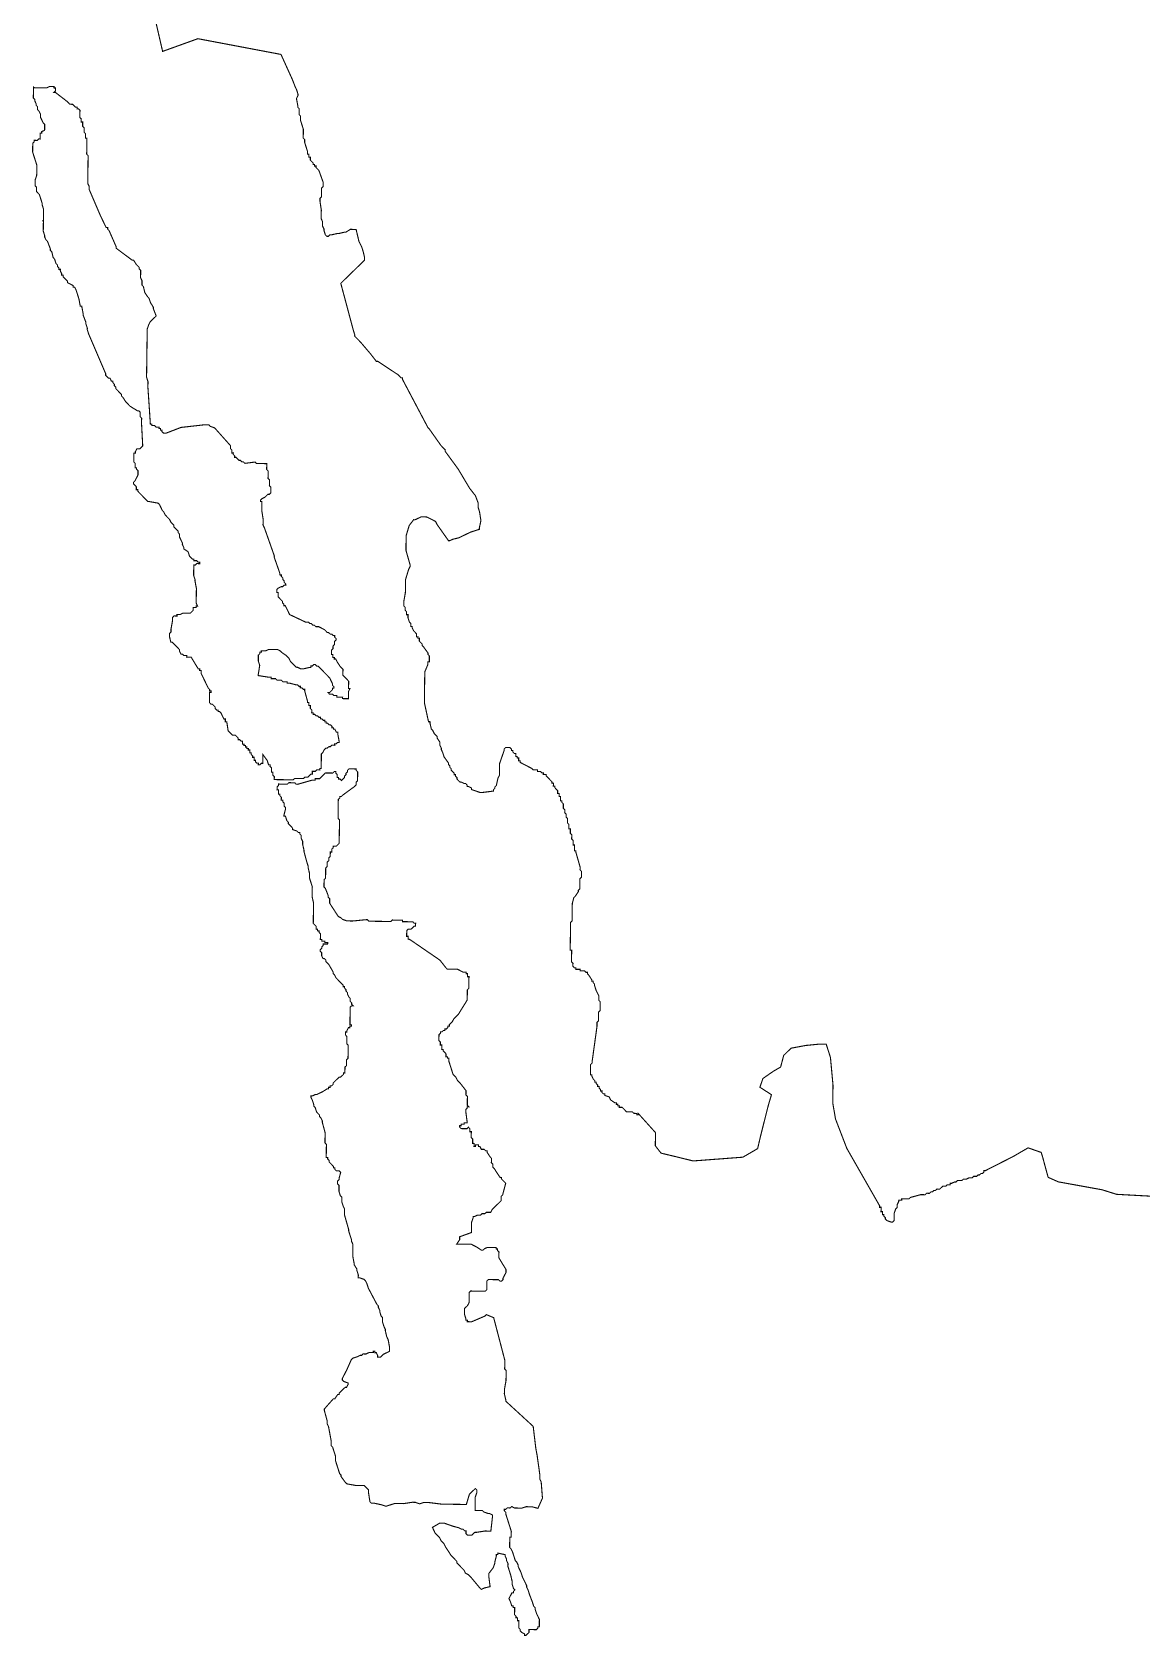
# Model space of a CAD drawing. Header units: metres. Extents: x 273899 to 302286, y 1977397 to 2102169.
# Drawn here: x 280096 to 283138, y 2051393 to 2055788 of the extents above; entities that cross this region are included whole.
import ezdxf

# ---------------------------------------------------------------- set-up
doc = ezdxf.new("R2010")
doc.units = ezdxf.units.M
doc.header["$MEASUREMENT"] = 0
doc.layers.add('HAZARDS LINE', color=1, linetype='Continuous')

msp = doc.modelspace()

# ---------------------------------------------------------------- linework, layer by layer
at = {"layer": 'HAZARDS LINE', "lineweight": 0}
msp.add_lwpolyline([(283168.8, 2052597.6, 3, 3, 0), (283068.8, 2052603, 3, 3, 0), (283028.9, 2052615.5, 3, 3, 0), (282909, 2052637.2, 3, 3, 0), (282881.1, 2052649.6, 3, 3, 0), (282873.4, 2052677.7, 3, 3, 0), (282865.8, 2052705.9, 3, 3, 0), (282862, 2052717.9, 3, 3, 0), (282826.1, 2052730.4, 3, 3, 0), (282785.7, 2052706.9, 3, 3, 0), (282709, 2052667.9, 3, 3, 0), (282705, 2052667.9, 3, 3, 0), (282705, 2052663.9, 3, 3, 0), (282700.9, 2052660, 3, 3, 0), (282696.9, 2052660, 3, 3, 0), (282692.9, 2052656.1, 3, 3, 0), (282688.9, 2052656.1, 3, 3, 0), (282684.8, 2052652.2, 3, 3, 0), (282676.8, 2052652.3, 3, 3, 0), (282672.7, 2052648.3, 3, 3, 0), (282664.7, 2052648.4, 3, 3, 0), (282656.7, 2052644.5, 3, 3, 0), (282648.6, 2052644.6, 3, 3, 0), (282644.6, 2052640.7, 3, 3, 0), (282632.6, 2052640.8, 3, 3, 0), (282628.5, 2052636.9, 3, 3, 0), (282624.5, 2052636.9, 3, 3, 0), (282616.4, 2052633, 3, 3, 0), (282612.4, 2052633.1, 3, 3, 0), (282612.4, 2052629.1, 3, 3, 0), (282604.4, 2052629.2, 3, 3, 0), (282600.3, 2052625.2, 3, 3, 0), (282592.3, 2052625.3, 3, 3, 0), (282588.2, 2052621.4, 3, 3, 0), (282584.2, 2052617.4, 3, 3, 0), (282576.2, 2052617.5, 3, 3, 0), (282572.1, 2052613.6, 3, 3, 0), (282568.1, 2052613.6, 3, 3, 0), (282564, 2052609.7, 3, 3, 0), (282560, 2052609.7, 3, 3, 0), (282556, 2052605.8, 3, 3, 0), (282548, 2052605.9, 3, 3, 0), (282543.9, 2052601.9, 3, 3, 0), (282531.9, 2052602.1, 3, 3, 0), (282503.7, 2052594.5, 3, 3, 0), (282499.7, 2052590.5, 3, 3, 0), (282479.7, 2052590.8, 3, 3, 0), (282479.6, 2052586.8, 3, 3, 0), (282471.6, 2052586.9, 3, 3, 0), (282471.5, 2052582.9, 3, 3, 0), (282467.4, 2052574.9, 3, 3, 0), (282467.3, 2052566.9, 3, 3, 0), (282463.3, 2052562.9, 3, 3, 0), (282459.1, 2052551, 3, 3, 0), (282458.8, 2052530.9, 3, 3, 0), (282454.8, 2052527, 3, 3, 0), (282450.8, 2052527, 3, 3, 0), (282438.8, 2052531.2, 3, 3, 0), (282434.8, 2052535.3, 3, 3, 0), (282434.9, 2052539.3, 3, 3, 0), (282430.9, 2052543.3, 3, 3, 0), (282431, 2052547.3, 3, 3, 0), (282427, 2052547.4, 3, 3, 0), (282427.1, 2052555.4, 3, 3, 0), (282423.1, 2052555.5, 3, 3, 0), (282423.3, 2052567.5, 3, 3, 0), (282419.3, 2052567.5, 3, 3, 0), (282419.3, 2052571.5, 3, 3, 0), (282329.3, 2052729, 3, 3, 0), (282298.3, 2052809.6, 3, 3, 0), (282290.8, 2052853.7, 3, 3, 0), (282291.5, 2052901.8, 3, 3, 0), (282284.5, 2052978, 3, 3, 0), (282272.9, 2053014.3, 3, 3, 0), (282252.9, 2053014.5, 3, 3, 0), (282216.8, 2053011, 3, 3, 0), (282176.7, 2053003.5, 3, 3, 0), (282156.4, 2052983.8, 3, 3, 0), (282147.9, 2052951.8, 3, 3, 0), (282127.7, 2052940.1, 3, 3, 0), (282099.4, 2052920.4, 3, 3, 0), (282091.1, 2052896.5, 3, 3, 0), (282122.9, 2052876, 3, 3, 0), (282114.5, 2052848.1, 3, 3, 0), (282093.3, 2052764.2, 3, 3, 0), (282084.9, 2052728.3, 3, 3, 0), (282044.5, 2052704.8, 3, 3, 0), (281908.1, 2052694.5, 3, 3, 0), (281856.2, 2052707.3, 3, 3, 0), (281820.3, 2052715.8, 3, 3, 0), (281804.5, 2052736, 3, 3, 0), (281805, 2052772.1, 3, 3, 0), (281757.6, 2052824.8, 3, 3, 0), (281757.6, 2052820.8, 3, 3, 0), (281753.6, 2052820.8, 3, 3, 0), (281753.6, 2052824.8, 3, 3, 0), (281745.6, 2052824.9, 3, 3, 0), (281741.6, 2052829, 3, 3, 0), (281725.6, 2052829.2, 3, 3, 0), (281717.7, 2052837.3, 3, 3, 0), (281713.8, 2052841.4, 3, 3, 0), (281705.7, 2052841.5, 3, 3, 0), (281705.8, 2052845.5, 3, 3, 0), (281701.8, 2052845.6, 3, 3, 0), (281701.8, 2052849.6, 3, 3, 0), (281697.8, 2052849.6, 3, 3, 0), (281697.9, 2052853.6, 3, 3, 0), (281693.9, 2052853.7, 3, 3, 0), (281682, 2052861.8, 3, 3, 0), (281678.1, 2052869.9, 3, 3, 0), (281666.1, 2052874.1, 3, 3, 0), (281666.2, 2052878.1, 3, 3, 0), (281662.2, 2052878.1, 3, 3, 0), (281658.2, 2052882.2, 3, 3, 0), (281658.3, 2052886.2, 3, 3, 0), (281654.3, 2052886.3, 3, 3, 0), (281654.3, 2052890.3, 3, 3, 0), (281650.4, 2052894.3, 3, 3, 0), (281650.4, 2052898.3, 3, 3, 0), (281646.4, 2052898.4, 3, 3, 0), (281646.5, 2052902.4, 3, 3, 0), (281642.5, 2052906.4, 3, 3, 0), (281642.6, 2052910.5, 3, 3, 0), (281638.6, 2052910.5, 3, 3, 0), (281638.6, 2052914.5, 3, 3, 0), (281634.7, 2052918.6, 3, 3, 0), (281630.8, 2052926.6, 3, 3, 0), (281630.8, 2052930.6, 3, 3, 0), (281626.8, 2052930.7, 3, 3, 0), (281627.2, 2052958.7, 3, 3, 0), (281631.2, 2052962.7, 3, 3, 0), (281631.3, 2052966.7, 3, 3, 0), (281644.6, 2053062.7, 3, 3, 0), (281644.7, 2053074.7, 3, 3, 0), (281648.8, 2053078.7, 3, 3, 0), (281649.1, 2053102.7, 3, 3, 0), (281653.2, 2053106.7, 3, 3, 0), (281653.5, 2053130.7, 3, 3, 0), (281649.6, 2053134.8, 3, 3, 0), (281649.7, 2053146.8, 3, 3, 0), (281645.8, 2053154.8, 3, 3, 0), (281641.9, 2053162.9, 3, 3, 0), (281638.1, 2053175, 3, 3, 0), (281638.1, 2053179, 3, 3, 0), (281634.2, 2053183, 3, 3, 0), (281634.2, 2053187, 3, 3, 0), (281630.2, 2053187.1, 3, 3, 0), (281630.3, 2053191.1, 3, 3, 0), (281622.4, 2053203.2, 3, 3, 0), (281618.5, 2053207.3, 3, 3, 0), (281618.5, 2053211.3, 3, 3, 0), (281614.5, 2053211.4, 3, 3, 0), (281610.6, 2053215.4, 3, 3, 0), (281598.5, 2053215.6, 3, 3, 0), (281598.6, 2053219.6, 3, 3, 0), (281586.6, 2053219.7, 3, 3, 0), (281586.6, 2053223.7, 3, 3, 0), (281582.6, 2053223.8, 3, 3, 0), (281578.7, 2053227.9, 3, 3, 0), (281578.8, 2053235.9, 3, 3, 0), (281574.8, 2053239.9, 3, 3, 0), (281575.3, 2053272, 3, 3, 0), (281571.2, 2053272, 3, 3, 0), (281572.3, 2053348.2, 3, 3, 0), (281576.3, 2053352.1, 3, 3, 0), (281577, 2053400.2, 3, 3, 0), (281581.2, 2053416.2, 3, 3, 0), (281585.2, 2053420.1, 3, 3, 0), (281593.4, 2053432, 3, 3, 0), (281593.5, 2053436, 3, 3, 0), (281597.5, 2053440, 3, 3, 0), (281597.9, 2053468, 3, 3, 0), (281602, 2053472, 3, 3, 0), (281602.2, 2053488, 3, 3, 0), (281598.2, 2053492.1, 3, 3, 0), (281598.3, 2053500.1, 3, 3, 0), (281586.8, 2053540.3, 3, 3, 0), (281586.9, 2053544.3, 3, 3, 0), (281582.9, 2053544.4, 3, 3, 0), (281583.1, 2053560.4, 3, 3, 0), (281579.1, 2053560.4, 3, 3, 0), (281579.3, 2053572.5, 3, 3, 0), (281575.3, 2053576.5, 3, 3, 0), (281575.5, 2053588.5, 3, 3, 0), (281571.5, 2053592.6, 3, 3, 0), (281571.7, 2053604.6, 3, 3, 0), (281567.7, 2053604.7, 3, 3, 0), (281567.8, 2053616.7, 3, 3, 0), (281563.9, 2053620.7, 3, 3, 0), (281564, 2053632.8, 3, 3, 0), (281560.1, 2053636.8, 3, 3, 0), (281560.2, 2053644.8, 3, 3, 0), (281556.2, 2053648.9, 3, 3, 0), (281556.3, 2053656.9, 3, 3, 0), (281552.4, 2053661, 3, 3, 0), (281552.5, 2053673, 3, 3, 0), (281548.6, 2053677, 3, 3, 0), (281548.6, 2053681.1, 3, 3, 0), (281544.6, 2053681.1, 3, 3, 0), (281544.8, 2053693.1, 3, 3, 0), (281540.8, 2053693.2, 3, 3, 0), (281540.9, 2053701.2, 3, 3, 0), (281536.9, 2053701.2, 3, 3, 0), (281537, 2053709.3, 3, 3, 0), (281533, 2053713.3, 3, 3, 0), (281529.1, 2053717.4, 3, 3, 0), (281529.1, 2053721.4, 3, 3, 0), (281525.1, 2053721.4, 3, 3, 0), (281525.2, 2053729.4, 3, 3, 0), (281521.2, 2053729.5, 3, 3, 0), (281521.3, 2053733.5, 3, 3, 0), (281517.3, 2053737.6, 3, 3, 0), (281513.4, 2053741.6, 3, 3, 0), (281509.4, 2053745.7, 3, 3, 0), (281505.5, 2053749.7, 3, 3, 0), (281505.5, 2053753.8, 3, 3, 0), (281497.5, 2053753.9, 3, 3, 0), (281497.6, 2053757.9, 3, 3, 0), (281493.6, 2053757.9, 3, 3, 0), (281489.6, 2053762, 3, 3, 0), (281481.6, 2053762.1, 3, 3, 0), (281481.7, 2053766.1, 3, 3, 0), (281469.6, 2053766.2, 3, 3, 0), (281465.7, 2053770.3, 3, 3, 0), (281433.9, 2053786.8, 3, 3, 0), (281433.9, 2053790.8, 3, 3, 0), (281429.9, 2053790.8, 3, 3, 0), (281430, 2053798.8, 3, 3, 0), (281426, 2053798.9, 3, 3, 0), (281426.1, 2053802.9, 3, 3, 0), (281422.1, 2053802.9, 3, 3, 0), (281422.2, 2053811, 3, 3, 0), (281418.2, 2053811, 3, 3, 0), (281414.2, 2053815.1, 3, 3, 0), (281414.3, 2053819.1, 3, 3, 0), (281410.3, 2053819.1, 3, 3, 0), (281410.3, 2053823.1, 3, 3, 0), (281406.4, 2053827.2, 3, 3, 0), (281394.3, 2053827.4, 3, 3, 0), (281390.3, 2053823.4, 3, 3, 0), (281390.2, 2053819.4, 3, 3, 0), (281377.7, 2053783.5, 3, 3, 0), (281377.3, 2053751.4, 3, 3, 0), (281373.2, 2053743.5, 3, 3, 0), (281368.9, 2053723.5, 3, 3, 0), (281364.9, 2053719.6, 3, 3, 0), (281364.8, 2053715.6, 3, 3, 0), (281360.7, 2053711.6, 3, 3, 0), (281360.7, 2053707.6, 3, 3, 0), (281356.7, 2053707.6, 3, 3, 0), (281328.6, 2053704, 3, 3, 0), (281324.6, 2053704.1, 3, 3, 0), (281300.7, 2053712.4, 3, 3, 0), (281300.7, 2053716.4, 3, 3, 0), (281292.8, 2053720.5, 3, 3, 0), (281288.8, 2053720.6, 3, 3, 0), (281288.8, 2053724.6, 3, 3, 0), (281284.9, 2053728.6, 3, 3, 0), (281280.8, 2053728.7, 3, 3, 0), (281272.9, 2053732.8, 3, 3, 0), (281268.9, 2053732.9, 3, 3, 0), (281264.9, 2053736.9, 3, 3, 0), (281261, 2053741, 3, 3, 0), (281261, 2053745, 3, 3, 0), (281257.1, 2053749, 3, 3, 0), (281257.1, 2053753, 3, 3, 0), (281253.1, 2053753.1, 3, 3, 0), (281253.2, 2053757.1, 3, 3, 0), (281249.2, 2053761.2, 3, 3, 0), (281245.3, 2053765.2, 3, 3, 0), (281245.3, 2053769.2, 3, 3, 0), (281241.4, 2053773.3, 3, 3, 0), (281241.4, 2053777.3, 3, 3, 0), (281237.5, 2053781.4, 3, 3, 0), (281237.5, 2053785.4, 3, 3, 0), (281225.7, 2053801.5, 3, 3, 0), (281221.9, 2053813.6, 3, 3, 0), (281218, 2053821.7, 3, 3, 0), (281218, 2053825.7, 3, 3, 0), (281214.1, 2053833.8, 3, 3, 0), (281214.2, 2053841.8, 3, 3, 0), (281206.4, 2053853.9, 3, 3, 0), (281206.4, 2053857.9, 3, 3, 0), (281198.5, 2053866, 3, 3, 0), (281194.6, 2053874.1, 3, 3, 0), (281190.7, 2053878.1, 3, 3, 0), (281186.9, 2053894.2, 3, 3, 0), (281186.9, 2053898.2, 3, 3, 0), (281182.9, 2053898.3, 3, 3, 0), (281171.6, 2053950.5, 3, 3, 0), (281172.7, 2054034.7, 3, 3, 0), (281181, 2054054.6, 3, 3, 0), (281181.1, 2054062.6, 3, 3, 0), (281185.1, 2054062.5, 3, 3, 0), (281185.3, 2054078.6, 3, 3, 0), (281181.4, 2054082.6, 3, 3, 0), (281181.4, 2054086.6, 3, 3, 0), (281169.6, 2054102.8, 3, 3, 0), (281165.7, 2054106.9, 3, 3, 0), (281165.7, 2054110.9, 3, 3, 0), (281161.8, 2054114.9, 3, 3, 0), (281157.8, 2054119, 3, 3, 0), (281157.9, 2054127, 3, 3, 0), (281153.9, 2054127.1, 3, 3, 0), (281154, 2054131.1, 3, 3, 0), (281150, 2054131.1, 3, 3, 0), (281150.1, 2054139.1, 3, 3, 0), (281142.2, 2054147.3, 3, 3, 0), (281138.3, 2054155.3, 3, 3, 0), (281138.3, 2054159.3, 3, 3, 0), (281134.3, 2054159.4, 3, 3, 0), (281134.4, 2054167.4, 3, 3, 0), (281130.5, 2054171.5, 3, 3, 0), (281126.6, 2054183.5, 3, 3, 0), (281126.7, 2054191.5, 3, 3, 0), (281122.7, 2054191.6, 3, 3, 0), (281122.8, 2054199.6, 3, 3, 0), (281118.9, 2054203.7, 3, 3, 0), (281119, 2054211.7, 3, 3, 0), (281115, 2054215.7, 3, 3, 0), (281115.2, 2054227.8, 3, 3, 0), (281119.5, 2054251.7, 3, 3, 0), (281120, 2054287.8, 3, 3, 0), (281128.4, 2054315.7, 3, 3, 0), (281132.5, 2054323.7, 3, 3, 0), (281132.6, 2054327.7, 3, 3, 0), (281121.1, 2054367.9, 3, 3, 0), (281121.6, 2054408, 3, 3, 0), (281130, 2054435.9, 3, 3, 0), (281142.2, 2054451.8, 3, 3, 0), (281146.2, 2054451.7, 3, 3, 0), (281162.4, 2054459.5, 3, 3, 0), (281178.4, 2054459.3, 3, 3, 0), (281186.3, 2054455.2, 3, 3, 0), (281202.3, 2054447, 3, 3, 0), (281206.2, 2054438.9, 3, 3, 0), (281237.6, 2054394.4, 3, 3, 0), (281241.6, 2054394.4, 3, 3, 0), (281249.7, 2054398.3, 3, 3, 0), (281265.8, 2054402.1, 3, 3, 0), (281290, 2054413.8, 3, 3, 0), (281298, 2054417.7, 3, 3, 0), (281322.2, 2054425.4, 3, 3, 0), (281322.2, 2054429.4, 3, 3, 0), (281326.5, 2054449.3, 3, 3, 0), (281322.8, 2054473.4, 3, 3, 0), (281319, 2054485.5, 3, 3, 0), (281319.1, 2054497.5, 3, 3, 0), (281311.4, 2054517.7, 3, 3, 0), (281295.6, 2054537.9, 3, 3, 0), (281264.3, 2054590.4, 3, 3, 0), (281228.8, 2054639, 3, 3, 0), (281228.9, 2054643, 3, 3, 0), (281224.9, 2054647, 3, 3, 0), (281217, 2054655.2, 3, 3, 0), (281185.6, 2054699.7, 3, 3, 0), (281181.6, 2054703.7, 3, 3, 0), (281111.3, 2054836.9, 3, 3, 0), (281111.3, 2054840.9, 3, 3, 0), (281107.3, 2054840.9, 3, 3, 0), (281103.4, 2054845, 3, 3, 0), (281099.4, 2054849.1, 3, 3, 0), (281043.8, 2054885.9, 3, 3, 0), (281039.8, 2054885.9, 3, 3, 0), (281024.1, 2054906.2, 3, 3, 0), (280996.5, 2054938.6, 3, 3, 0), (280980.6, 2054954.8, 3, 3, 0), (280980.7, 2054958.8, 3, 3, 0), (280976.9, 2054970.9, 3, 3, 0), (280942.5, 2055099.6, 3, 3, 0), (281007.4, 2055162.8, 3, 3, 0), (281007.6, 2055170.8, 3, 3, 0), (281003.8, 2055186.9, 3, 3, 0), (280999.9, 2055199, 3, 3, 0), (280992.1, 2055215.1, 3, 3, 0), (280988.3, 2055231.2, 3, 3, 0), (280984.5, 2055247.3, 3, 3, 0), (280968.5, 2055247.5, 3, 3, 0), (280956.4, 2055239.6, 3, 3, 0), (280952.4, 2055239.7, 3, 3, 0), (280936.3, 2055235.9, 3, 3, 0), (280932.3, 2055236, 3, 3, 0), (280916.2, 2055232.2, 3, 3, 0), (280912.2, 2055232.2, 3, 3, 0), (280908.2, 2055228.3, 3, 3, 0), (280904.2, 2055228.3, 3, 3, 0), (280900.2, 2055232.4, 3, 3, 0), (280896.4, 2055244.5, 3, 3, 0), (280896.4, 2055248.5, 3, 3, 0), (280892.5, 2055256.5, 3, 3, 0), (280892.7, 2055268.5, 3, 3, 0), (280888.8, 2055276.6, 3, 3, 0), (280889.1, 2055300.6, 3, 3, 0), (280885.4, 2055324.7, 3, 3, 0), (280885.5, 2055332.8, 3, 3, 0), (280889.6, 2055336.7, 3, 3, 0), (280889.9, 2055360.7, 3, 3, 0), (280893.9, 2055364.7, 3, 3, 0), (280894.1, 2055376.7, 3, 3, 0), (280882.5, 2055408.9, 3, 3, 0), (280874.6, 2055417, 3, 3, 0), (280874.7, 2055421.1, 3, 3, 0), (280870.7, 2055421.1, 3, 3, 0), (280870.7, 2055425.1, 3, 3, 0), (280866.7, 2055425.2, 3, 3, 0), (280866.8, 2055429.2, 3, 3, 0), (280862.8, 2055433.2, 3, 3, 0), (280858.9, 2055437.3, 3, 3, 0), (280859, 2055445.3, 3, 3, 0), (280855, 2055445.4, 3, 3, 0), (280855.1, 2055453.4, 3, 3, 0), (280851.1, 2055453.4, 3, 3, 0), (280851.2, 2055461.4, 3, 3, 0), (280843.5, 2055485.6, 3, 3, 0), (280843.6, 2055493.6, 3, 3, 0), (280839.6, 2055497.7, 3, 3, 0), (280839.9, 2055521.7, 3, 3, 0), (280832.3, 2055545.8, 3, 3, 0), (280832.4, 2055557.9, 3, 3, 0), (280828.5, 2055561.9, 3, 3, 0), (280828.7, 2055577.9, 3, 3, 0), (280824.7, 2055582, 3, 3, 0), (280824.8, 2055586, 3, 3, 0), (280821, 2055606.1, 3, 3, 0), (280825.1, 2055614, 3, 3, 0), (280825.2, 2055618.1, 3, 3, 0), (280821.4, 2055630.1, 3, 3, 0), (280817.5, 2055638.2, 3, 3, 0), (280809.7, 2055658.3, 3, 3, 0), (280778.6, 2055726.9, 3, 3, 0), (280550.8, 2055770, 3, 3, 0), (280454.2, 2055735.2, 3, 3, 0), (280412.5, 2055916.1, 3, 3, 0)], format="xyseb", dxfattribs=at)
at = {"layer": 'HAZARDS LINE', "lineweight": 0, "const_width": 3}
for points in [[(280148.4, 2055639.1), (280156.4, 2055639), (280156.4, 2055635), (280160.4, 2055634.9), (280160.3, 2055626.9), (280156.2, 2055622.9), (280160.2, 2055622.9), (280191.9, 2055598.4), (280195.9, 2055594.4), (280199.8, 2055590.3), (280207.8, 2055590.2), (280211.8, 2055586.1), (280215.8, 2055582.1), (280219.8, 2055582), (280219.7, 2055578), (280223.7, 2055578), (280227.7, 2055573.9), (280227.4, 2055553.9), (280231.3, 2055549.8), (280231.2, 2055541.8), (280235.2, 2055541.8), (280235.1, 2055529.7), (280239, 2055525.7), (280238.9, 2055513.7), (280242.8, 2055509.6), (280242.7, 2055497.6), (280246.7, 2055497.5), (280246.1, 2055453.5), (280250, 2055449.4), (280249, 2055373.3), (280252.9, 2055365.2), (280252.8, 2055357.2), (280283.9, 2055284.7), (280299.5, 2055252.4), (280303.5, 2055252.3), (280303.5, 2055248.3), (280307.4, 2055244.3), (280326.9, 2055199.9), (280326.8, 2055195.9), (280370.4, 2055163.3), (280374.4, 2055163.2), (280382.3, 2055151.1), (280386.2, 2055147.1), (280390.2, 2055143), (280390.1, 2055139), (280394.1, 2055134.9), (280393.8, 2055114.9), (280397.7, 2055106.8), (280397.6, 2055094.8), (280401.5, 2055090.8), (280405.3, 2055074.7), (280413.2, 2055062.5), (280417.1, 2055058.5), (280421, 2055046.4), (280428.8, 2055034.3), (280428.8, 2055030.3), (280436.5, 2055010.1), (280432.5, 2055006.2), (280428.4, 2055002.2), (280420.3, 2054994.3), (280416.2, 2054986.4), (280412, 2054974.4), (280410.2, 2054842.2), (280414.1, 2054830.1), (280413.9, 2054814.1), (280417.2, 2054766), (280420.6, 2054713.8), (280424.6, 2054713.8), (280424.5, 2054709.8), (280432.5, 2054709.7), (280436.5, 2054705.6), (280444.5, 2054705.5), (280444.4, 2054701.5), (280448.4, 2054701.4), (280448.4, 2054697.4), (280452.4, 2054697.4), (280452.3, 2054693.4), (280456.3, 2054689.3), (280464.3, 2054689.2), (280504.6, 2054704.7), (280568.8, 2054711.9), (280580.8, 2054711.7), (280584.7, 2054707.6), (280596.7, 2054703.5), (280640.1, 2054654.8), (280640, 2054646.8), (280644, 2054642.7), (280643.9, 2054634.7), (280647.9, 2054634.7), (280647.8, 2054630.7), (280651.8, 2054626.6), (280651.7, 2054622.6), (280655.7, 2054622.6), (280659.7, 2054618.5), (280663.6, 2054614.4), (280667.6, 2054614.4), (280671.6, 2054610.3), (280675.6, 2054610.3), (280679.5, 2054606.2), (280707.6, 2054609.8), (280711.6, 2054605.8), (280739.6, 2054605.4), (280739.4, 2054589.4), (280743.4, 2054585.3), (280743.1, 2054565.3), (280747, 2054561.2), (280746.8, 2054545.2), (280750.8, 2054541.2), (280750.6, 2054525.1), (280746.5, 2054521.2), (280742.5, 2054521.2), (280734.4, 2054513.3), (280726.3, 2054509.4), (280722.3, 2054505.5), (280722.2, 2054501.5), (280726.2, 2054501.4), (280725.9, 2054477.4), (280729.6, 2054453.3), (280729.4, 2054437.3), (280733.3, 2054429.2), (280760.3, 2054352.7), (280760.2, 2054348.7), (280775.7, 2054304.4), (280775.6, 2054300.4), (280779.6, 2054300.3), (280779.6, 2054296.3), (280783.5, 2054292.3), (280783.5, 2054288.3), (280787.4, 2054284.2), (280787.4, 2054280.2), (280791.3, 2054276.1), (280791.3, 2054272.1), (280787.3, 2054272.2), (280783.2, 2054268.2), (280779.2, 2054268.3), (280771.1, 2054264.4), (280767.1, 2054260.4), (280767, 2054252.4), (280771, 2054252.4), (280770.8, 2054240.4), (280778.7, 2054232.2), (280782.7, 2054228.2), (280782.6, 2054224.2), (280786.6, 2054220.1), (280786.5, 2054216.1), (280790.5, 2054216.1), (280802.2, 2054191.9), (280846, 2054171.2), (280854, 2054171.1), (280858, 2054167.1), (280862, 2054167), (280865.9, 2054163), (280870, 2054162.9), (280873.9, 2054158.8), (280881.9, 2054158.7), (280897.8, 2054150.5), (280905.7, 2054142.4), (280909.7, 2054142.3), (280913.7, 2054138.3), (280917.7, 2054138.2), (280921.7, 2054134.2), (280925.7, 2054134.1), (280925.6, 2054130.1), (280929.6, 2054126), (280929.5, 2054122), (280925.4, 2054118.1), (280925.3, 2054110.1), (280921.3, 2054106.1), (280921.2, 2054098.1), (280917.1, 2054094.2), (280917, 2054082.1), (280921, 2054082.1), (280920.9, 2054074.1), (280924.9, 2054074), (280924.8, 2054070), (280928.8, 2054070), (280932.7, 2054061.9), (280940.6, 2054049.8), (280948.5, 2054041.7), (280948.3, 2054025.6), (280964.1, 2054009.4), (280963.8, 2053989.4), (280967.8, 2053989.3), (280963.7, 2053981.3), (280963.4, 2053961.3), (280947.4, 2053961.5), (280947.5, 2053965.5), (280931.4, 2053965.7), (280931.5, 2053969.7), (280923.5, 2053969.9), (280919.5, 2053973.9), (280911.5, 2053974), (280907.6, 2053978.1), (280911.6, 2053978), (280915.6, 2053982), (280919.7, 2053985.9), (280919.7, 2053989.9), (280923.7, 2053989.9), (280923.8, 2053993.9), (280919.8, 2053998), (280919.9, 2054002), (280912.1, 2054018.1), (280900.2, 2054030.3), (280884.4, 2054046.5), (280880.5, 2054050.6), (280876.5, 2054050.6), (280872.5, 2054054.7), (280868.5, 2054054.7), (280864.5, 2054050.8), (280860.5, 2054050.8), (280860.4, 2054046.8), (280856.4, 2054046.9), (280840.3, 2054043.1), (280832.3, 2054043.2), (280824.3, 2054047.3), (280820.3, 2054047.4), (280816.4, 2054051.4), (280804.5, 2054063.6), (280800.6, 2054071.7), (280796.7, 2054075.7), (280792.7, 2054079.8), (280780.8, 2054088), (280776.9, 2054092), (280768.9, 2054096.1), (280744.9, 2054096.4), (280736.8, 2054092.5), (280724.8, 2054092.7), (280724.7, 2054088.7), (280720.7, 2054088.8), (280720.7, 2054084.7), (280716.6, 2054080.8), (280716.4, 2054064.8), (280720.3, 2054052.7), (280715.9, 2054024.7), (280743.9, 2054020.3), (280751.9, 2054020.2), (280751.8, 2054016.2), (280763.8, 2054016.1), (280767.8, 2054012), (280779.8, 2054011.8), (280783.8, 2054007.8), (280795.8, 2054007.6), (280795.7, 2054003.6), (280803.7, 2054003.5), (280819.7, 2053999.3), (280823.7, 2053999.2), (280827.7, 2053995.2), (280831.7, 2053995.1), (280831.6, 2053991.1), (280835.6, 2053991.1), (280839.6, 2053987), (280843.6, 2053986.9), (280843.5, 2053982.9), (280851.2, 2053954.8), (280851.1, 2053950.8), (280855.1, 2053950.7), (280855, 2053942.7), (280859, 2053942.7), (280858.9, 2053934.7), (280862.9, 2053930.6), (280862.8, 2053922.6), (280866.8, 2053922.5), (280866.7, 2053918.5), (280870.7, 2053918.5), (280874.7, 2053914.4), (280878.7, 2053914.4), (280882.6, 2053910.3), (280886.6, 2053910.2), (280886.6, 2053906.2), (280890.6, 2053906.2), (280894.5, 2053902.1), (280898.5, 2053902.1), (280898.5, 2053898.1), (280902.5, 2053898), (280902.4, 2053894), (280906.4, 2053893.9), (280910.4, 2053889.9), (280914.4, 2053889.8), (280918.4, 2053885.8), (280918.3, 2053881.8), (280922.3, 2053881.7), (280922.3, 2053877.7), (280926.3, 2053877.7), (280930.2, 2053869.6), (280934.2, 2053869.5), (280934.1, 2053865.5), (280937.8, 2053845.4), (280937.8, 2053841.4), (280933.8, 2053841.5), (280929.7, 2053837.5), (280925.7, 2053837.6), (280925.7, 2053833.6), (280917.7, 2053833.7), (280913.6, 2053829.7), (280909.6, 2053829.8), (280905.5, 2053825.8), (280901.5, 2053825.9), (280897.5, 2053821.9), (280893.4, 2053814), (280889.3, 2053810), (280888.8, 2053770), (280884.8, 2053770), (280884.7, 2053766), (280876.7, 2053766.1), (280872.6, 2053762.2), (280864.6, 2053762.3), (280864.5, 2053754.3), (280860.5, 2053754.3), (280852.4, 2053746.4), (280844.4, 2053746.5), (280840.3, 2053742.6), (280816.3, 2053742.9), (280812.2, 2053738.9), (280760.2, 2053739.6), (280760.3, 2053747.6), (280756.3, 2053751.7), (280756.4, 2053759.7), (280752.4, 2053759.8), (280752.6, 2053771.8), (280748.6, 2053775.8), (280748.7, 2053779.8), (280744.7, 2053779.9), (280740.8, 2053792), (280729, 2053808.2), (280728.7, 2053784.1), (280724.7, 2053784.2), (280720.6, 2053780.2), (280716.6, 2053780.3), (280716.7, 2053784.3), (280712.7, 2053784.3), (280708.7, 2053788.4), (280708.8, 2053792.4), (280704.8, 2053792.4), (280704.9, 2053800.5), (280700.9, 2053800.5), (280700.9, 2053804.5), (280697, 2053808.6), (280697, 2053812.6), (280693, 2053812.6), (280693.1, 2053820.7), (280689.1, 2053820.7), (280689.2, 2053824.7), (280685.2, 2053824.8), (280685.2, 2053828.8), (280681.2, 2053828.8), (280681.3, 2053832.8), (280677.3, 2053832.9), (280677.3, 2053836.9), (280673.3, 2053836.9), (280673.4, 2053845), (280669.4, 2053845), (280665.5, 2053849.1), (280661.5, 2053849.1), (280661.5, 2053853.1), (280657.6, 2053857.2), (280653.6, 2053861.2), (280645.6, 2053861.4), (280641.6, 2053865.4), (280637.7, 2053869.5), (280633.7, 2053873.5), (280630.1, 2053897.6), (280626, 2053897.7), (280626.2, 2053905.7), (280622.1, 2053905.7), (280614.3, 2053921.9), (280610.4, 2053925.9), (280606.4, 2053926), (280606.4, 2053930), (280602.4, 2053930), (280598.5, 2053934.1), (280598.5, 2053938.1), (280594.6, 2053942.2), (280590.6, 2053946.2), (280586.6, 2053946.3), (280582.7, 2053950.3), (280583, 2053978.4), (280587.1, 2053978.3), (280587.1, 2053982.3), (280583.1, 2053982.4), (280583.2, 2053986.4), (280579.2, 2053990.5), (280559.7, 2054030.8), (280559.8, 2054038.8), (280555.8, 2054038.9), (280555.9, 2054042.9), (280551.9, 2054042.9), (280532.3, 2054075.2), (280520.2, 2054075.4), (280520.3, 2054079.4), (280512.3, 2054079.5), (280508.3, 2054083.6), (280504.3, 2054083.6), (280500.4, 2054091.7), (280500.5, 2054095.7), (280492.6, 2054103.8), (280488.6, 2054107.9), (280484.7, 2054111.9), (280480.7, 2054116), (280476.7, 2054116), (280472.9, 2054132.1), (280473, 2054140.1), (280477.1, 2054144.1), (280477.2, 2054152.1), (280481.5, 2054176.1), (280481.6, 2054184.1), (280485.7, 2054188.1), (280493.7, 2054187.9), (280493.7, 2054192), (280501.8, 2054191.8), (280509.8, 2054195.7), (280529.8, 2054195.5), (280533.9, 2054199.4), (280538, 2054203.4), (280538.1, 2054211.4), (280546.1, 2054211.3), (280546.1, 2054215.3), (280550.1, 2054215.2), (280546.2, 2054223.3), (280546.8, 2054263.4), (280543, 2054283.5), (280543.1, 2054287.5), (280539.2, 2054299.5), (280539.6, 2054327.6), (280543.6, 2054327.5), (280547.7, 2054331.5), (280555.7, 2054331.4), (280555.7, 2054335.4), (280551.7, 2054335.4), (280547.8, 2054339.5), (280539.8, 2054339.6), (280539.8, 2054343.6), (280535.8, 2054343.7), (280527.9, 2054351.8), (280524.1, 2054363.8), (280512.2, 2054372), (280512.2, 2054376), (280508.3, 2054384.1), (280508.4, 2054388.1), (280500.6, 2054404.2), (280500.7, 2054412.2), (280496.7, 2054416.3), (280496.8, 2054420.3), (280488.9, 2054428.4), (280484.9, 2054432.5), (280485, 2054436.5), (280477.1, 2054444.6), (280473.2, 2054452.7), (280469.2, 2054456.7), (280461.3, 2054464.9), (280457.4, 2054472.9), (280453.5, 2054477), (280449.6, 2054485.1), (280445.7, 2054493.1), (280441.7, 2054497.2), (280417.7, 2054501.5), (280413.7, 2054501.6), (280390, 2054525.9), (280386.1, 2054530), (280386.1, 2054534), (280382.1, 2054534), (280382.2, 2054542), (280374.3, 2054550.2), (280374.4, 2054554.2), (280378.4, 2054558.1), (280386.6, 2054574), (280386.8, 2054586.1), (280382.8, 2054590.1), (280382.9, 2054594.1), (280378.9, 2054594.2), (280379.1, 2054606.2), (280375.1, 2054610.3), (280375.4, 2054634.3), (280379.4, 2054634.2), (280379.5, 2054638.3), (280383.6, 2054646.2), (280391.6, 2054646.1), (280395.7, 2054650.1), (280399.7, 2054654), (280396.5, 2054714.2), (280396.7, 2054730.2), (280392.8, 2054734.2), (280392.9, 2054746.3), (280389, 2054750.3), (280385, 2054750.4), (280365.1, 2054762.7), (280361.2, 2054766.7), (280357.2, 2054770.8), (280353.3, 2054774.8), (280345.4, 2054787), (280341.4, 2054791), (280341.5, 2054795), (280337.6, 2054799.1), (280333.6, 2054803.1), (280329.6, 2054807.2), (280325.7, 2054811.3), (280325.7, 2054815.3), (280321.8, 2054819.3), (280321.8, 2054823.3), (280317.9, 2054827.4), (280317.9, 2054831.4), (280313.9, 2054831.5), (280310, 2054839.5), (280306, 2054839.6), (280298.1, 2054847.7), (280298.2, 2054851.7), (280251.6, 2054960.5), (280247.7, 2054972.6), (280247.8, 2054976.6), (280243.9, 2054988.7), (280244, 2054992.7), (280236.2, 2055012.8), (280236.3, 2055016.8), (280232.5, 2055036.9), (280228.5, 2055037), (280224.8, 2055057), (280217.1, 2055081.2), (280213.2, 2055089.2), (280209.2, 2055089.3), (280209.3, 2055093.3), (280201.3, 2055097.4), (280193.3, 2055101.5), (280193.4, 2055105.5), (280189.4, 2055109.6), (280185.5, 2055113.7), (280181.5, 2055117.7), (280181.6, 2055121.7), (280177.6, 2055121.8), (280177.6, 2055125.8), (280173.7, 2055133.9), (280173.8, 2055137.9), (280169.8, 2055137.9), (280169.8, 2055141.9), (280165.9, 2055146), (280165.9, 2055150), (280162, 2055154), (280158.1, 2055166.1), (280154.2, 2055170.2), (280150.4, 2055186.3), (280146.4, 2055190.3), (280146.5, 2055194.3), (280138.7, 2055214.5), (280134.8, 2055218.5), (280130.9, 2055226.6), (280130.9, 2055230.6), (280127.1, 2055242.7), (280127.5, 2055270.7), (280123.5, 2055270.8), (280127.5, 2055270.7), (280127.9, 2055302.8), (280124.1, 2055314.8), (280124.1, 2055318.8), (280116.4, 2055343), (280112.5, 2055347), (280108.5, 2055351.1), (280108.7, 2055363.1), (280104.7, 2055367.2), (280104.9, 2055383.2), (280109.1, 2055395.2), (280109.5, 2055423.2), (280101.8, 2055447.4), (280097.9, 2055459.4), (280098.3, 2055483.5), (280102.3, 2055487.4), (280102.4, 2055491.4), (280110.4, 2055491.3), (280114.4, 2055495.3), (280118.4, 2055495.2), (280118.7, 2055511.2), (280122.7, 2055511.2), (280122.7, 2055515.2), (280130.8, 2055519.1), (280131, 2055535.1), (280127, 2055539.2), (280119.2, 2055555.3), (280119.3, 2055563.3), (280115.4, 2055571.4), (280111.5, 2055575.5), (280111.6, 2055583.5), (280107.6, 2055587.5), (280107.7, 2055591.5), (280103.8, 2055599.6), (280103.9, 2055603.6), (280099.9, 2055607.7), (280100.3, 2055639.7), (280100.3, 2055635.7), (280136.3, 2055635.2), (280144.4, 2055639.1)], [(280972.9, 2053768.8), (280964.9, 2053769), (280960.8, 2053765), (280960.8, 2053761), (280956.7, 2053757), (280956.7, 2053753), (280952.6, 2053749.1), (280952.5, 2053745.1), (280948.5, 2053741.1), (280944.4, 2053737.2), (280940.5, 2053741.2), (280936.5, 2053741.3), (280936.5, 2053745.3), (280932.5, 2053745.3), (280932.6, 2053753.4), (280928.7, 2053757.4), (280928.7, 2053761.4), (280924.7, 2053761.5), (280920.7, 2053757.5), (280900.6, 2053757.8), (280892.5, 2053749.9), (280888.4, 2053745.9), (280884.4, 2053742), (280872.4, 2053742.1), (280872.3, 2053738.1), (280864.3, 2053738.2), (280824.1, 2053726.7), (280820.1, 2053726.8), (280816.1, 2053730.9), (280800.1, 2053731.1), (280796.1, 2053727.1), (280772, 2053727.4), (280772, 2053723.4), (280767.9, 2053719.5), (280767.8, 2053711.5), (280771.8, 2053711.4), (280771.6, 2053699.4), (280775.7, 2053699.3), (280775.6, 2053695.3), (280779.5, 2053691.3), (280779.4, 2053683.3), (280783.4, 2053683.2), (280783.4, 2053679.2), (280787.3, 2053675.1), (280787.2, 2053667.1), (280791.2, 2053663.1), (280791.1, 2053659.1), (280786.9, 2053643.1), (280786.9, 2053639.1), (280790.9, 2053639), (280794.7, 2053627), (280798.7, 2053622.9), (280798.6, 2053618.9), (280802.6, 2053614.8), (280810.5, 2053606.7), (280810.4, 2053602.7), (280822.4, 2053598.5), (280826.3, 2053594.5), (280830.3, 2053594.4), (280830.3, 2053590.4), (280834.2, 2053586.4), (280834.1, 2053578.4), (280838, 2053570.3), (280837.9, 2053562.3), (280841.7, 2053546.2), (280841.7, 2053542.2), (280849.3, 2053514), (280853.2, 2053502), (280853.1, 2053498), (280856.9, 2053481.9), (280856.7, 2053469.9), (280860.6, 2053457.8), (280864.4, 2053445.7), (280864.1, 2053417.7), (280867.8, 2053401.6), (280867.1, 2053345.5), (280875, 2053337.4), (280874.9, 2053329.4), (280878.9, 2053329.3), (280878.9, 2053325.3), (280882.9, 2053325.3), (280882.8, 2053321.3), (280886.8, 2053317.2), (280886.5, 2053301.2), (280890.5, 2053301.1), (280890.5, 2053297.1), (280898.5, 2053297), (280898.5, 2053293), (280906.5, 2053292.9), (280906.4, 2053288.9), (280894.4, 2053289), (280894.3, 2053285), (280890.3, 2053281.1), (280890.2, 2053277.1), (280886.2, 2053273.1), (280886.1, 2053269.1), (280890.1, 2053265.1), (280890, 2053257), (280893.9, 2053249), (280897.9, 2053248.9), (280901.8, 2053244.9), (280901.8, 2053240.9), (280905.7, 2053236.8), (280909.7, 2053232.7), (280921.4, 2053212.6), (280921.4, 2053208.5), (280925.3, 2053204.5), (280929.2, 2053196.4), (280933.2, 2053192.4), (280937.1, 2053188.3), (280941.1, 2053184.2), (280945, 2053180.2), (280949, 2053176.1), (280948.9, 2053172.1), (280952.9, 2053172.1), (280952.9, 2053168.1), (280956.8, 2053164), (280956.8, 2053160), (280960.7, 2053155.9), (280960.7, 2053151.9), (280964.6, 2053143.9), (280968.5, 2053139.8), (280968.4, 2053131.8), (280972.4, 2053127.7), (280972.3, 2053123.7), (280976.3, 2053119.7), (280972.3, 2053119.7), (280968.2, 2053115.8), (280967.6, 2053067.7), (280971.6, 2053067.6), (280971.5, 2053063.6), (280967.5, 2053063.7), (280967.5, 2053059.7), (280963.5, 2053059.7), (280959.3, 2053051.8), (280959.3, 2053047.8), (280955.3, 2053047.8), (280955.2, 2053039.8), (280959.1, 2053035.7), (280958.9, 2053015.7), (280962.8, 2053011.7), (280962.3, 2052975.6), (280958.3, 2052971.6), (280958.1, 2052955.6), (280954, 2052951.7), (280953.8, 2052935.6), (280949.8, 2052935.7), (280949.7, 2052931.7), (280941.6, 2052923.8), (280937.6, 2052923.8), (280921.4, 2052908), (280921.3, 2052904), (280917.3, 2052900.1), (280913.3, 2052900.1), (280913.2, 2052896.1), (280909.2, 2052896.2), (280909.1, 2052892.2), (280905.1, 2052892.2), (280893, 2052884.4), (280876.9, 2052876.6), (280872.9, 2052876.6), (280864.8, 2052872.7), (280860.8, 2052872.8), (280860.8, 2052868.8), (280864.7, 2052860.7), (280868.5, 2052848.6), (280868.5, 2052844.6), (280872.4, 2052840.6), (280876.3, 2052828.5), (280880.2, 2052824.4), (280884.2, 2052820.4), (280884.1, 2052816.4), (280888.1, 2052812.3), (280892, 2052804.2), (280891.9, 2052800.2), (280899.5, 2052772.1), (280899.2, 2052744), (280903.1, 2052740), (280902.6, 2052703.9), (280906.6, 2052703.9), (280906.6, 2052699.8), (280910.5, 2052695.8), (280910.5, 2052691.8), (280918.4, 2052683.7), (280922.3, 2052679.6), (280922.3, 2052675.6), (280926.3, 2052675.5), (280926.2, 2052671.5), (280930.2, 2052667.5), (280938.2, 2052667.4), (280942.2, 2052663.3), (280937.9, 2052647.3), (280937.9, 2052643.3), (280933.8, 2052639.4), (280933.7, 2052631.4), (280937.7, 2052627.3), (280937.5, 2052611.3), (280941.3, 2052599.2), (280945.3, 2052595.2), (280945.1, 2052583.1), (280948.9, 2052571.1), (280952.8, 2052563), (280952.6, 2052547), (280964.1, 2052506.7), (280964.1, 2052502.7), (280971.8, 2052478.6), (280971.7, 2052474.6), (280975.6, 2052466.5), (280975.2, 2052434.5), (280978.9, 2052414.4), (280978.9, 2052410.4), (280986.7, 2052398.3), (280986.7, 2052394.3), (280990.5, 2052382.2), (280990.4, 2052374.2), (280994.4, 2052374.1), (281006.4, 2052369.9), (281010.3, 2052365.9), (281014.2, 2052357.8), (281018.1, 2052345.7), (281041.5, 2052301.4), (281045.5, 2052297.3), (281045.4, 2052293.3), (281049.3, 2052285.2), (281049.3, 2052281.2), (281053.1, 2052269.1), (281057.1, 2052265.1), (281056.9, 2052253.1), (281060.7, 2052241), (281064.6, 2052232.9), (281064.6, 2052228.9), (281068.4, 2052212.8), (281072.3, 2052204.8), (281076, 2052184.7), (281075.9, 2052172.7), (281059.7, 2052164.9), (281051.6, 2052157), (281043.6, 2052157.1), (281043.7, 2052161.1), (281039.8, 2052169.2), (281035.8, 2052169.2), (281035.8, 2052173.2), (281031.8, 2052173.3), (281031.7, 2052169.3), (281019.7, 2052169.4), (281011.7, 2052165.5), (281003.7, 2052165.6), (280999.6, 2052161.7), (280995.6, 2052161.7), (280987.5, 2052157.8), (280975.5, 2052154), (280971.4, 2052150), (280959, 2052122.1), (280950.8, 2052106.2), (280946.7, 2052098.3), (280946.6, 2052094.3), (280950.6, 2052090.2), (280962.5, 2052086), (280962.5, 2052082), (280958.4, 2052074.1), (280954.4, 2052074.1), (280938.1, 2052058.3), (280938.1, 2052054.3), (280934.1, 2052054.4), (280925.9, 2052042.4), (280921.9, 2052042.5), (280897.5, 2052014.8), (280897.4, 2052010.8), (280905.1, 2051982.6), (280905, 2051974.6), (280908.9, 2051966.5), (280916.3, 2051926.4), (280916.2, 2051914.3), (280920.1, 2051910.3), (280927.8, 2051886.1), (280927.7, 2051874.1), (280939.2, 2051837.9), (280943.2, 2051833.8), (280943.1, 2051829.8), (280954.9, 2051813.7), (280958.9, 2051809.6), (280982.8, 2051805.3), (281006.9, 2051804.9), (281018.7, 2051792.8), (281018.6, 2051784.8), (281022.3, 2051760.7), (281026.3, 2051756.6), (281034.3, 2051756.5), (281054.2, 2051752.2), (281066.2, 2051748.1), (281090.4, 2051755.8), (281114.4, 2051755.4), (281138.5, 2051759.1), (281146.5, 2051759), (281158.4, 2051754.8), (281170.5, 2051758.7), (281182.5, 2051758.5), (281218.5, 2051754), (281286.6, 2051753.1), (281295, 2051781.1), (281311.3, 2051796.9), (281315.2, 2051792.8), (281315.1, 2051784.8), (281310.9, 2051772.9), (281310.5, 2051736.8), (281330.5, 2051736.5), (281334.4, 2051732.5), (281346.4, 2051728.3), (281350.4, 2051728.3), (281358.4, 2051724.1), (281358.3, 2051720.1), (281353.8, 2051680.1), (281337.7, 2051680.3), (281313.7, 2051676.6), (281309.7, 2051676.7), (281301.5, 2051668.8), (281289.5, 2051669), (281285.6, 2051673), (281285.7, 2051681), (281281.7, 2051681.1), (281277.7, 2051685.1), (281273.7, 2051685.2), (281265.7, 2051689.3), (281249.8, 2051693.5), (281225.9, 2051701.9), (281213.8, 2051702), (281193.6, 2051690.3), (281197.5, 2051682.2), (281201.4, 2051674.1), (281213.3, 2051662), (281217.2, 2051653.9), (281225.1, 2051645.8), (281229, 2051637.7), (281236.9, 2051625.6), (281244.7, 2051613.5), (281256.6, 2051601.3), (281260.5, 2051597.2), (281260.5, 2051593.2), (281268.4, 2051585.1), (281272.3, 2051581), (281280.2, 2051572.9), (281284.1, 2051564.8), (281292.1, 2051560.7), (281300, 2051552.6), (281323.7, 2051524.2), (281327.6, 2051520.2), (281335.7, 2051524.1), (281351.7, 2051527.9), (281348.1, 2051556), (281348.2, 2051564), (281360.4, 2051579.9), (281364.6, 2051591.8), (281364.7, 2051595.8), (281368.9, 2051611.8), (281368.9, 2051615.8), (281372.9, 2051615.8), (281373, 2051619.8), (281393, 2051615.5), (281392.9, 2051611.5), (281396.8, 2051603.4), (281396.8, 2051599.4), (281400.7, 2051591.3), (281400.6, 2051583.3), (281404.4, 2051571.3), (281408.2, 2051559.2), (281412, 2051543.1), (281411.9, 2051535.1), (281415.8, 2051523), (281419.7, 2051519), (281415.7, 2051515), (281415.6, 2051511), (281411.6, 2051511.1), (281407.5, 2051503.1), (281403.4, 2051495.1), (281407.3, 2051487.1), (281411.1, 2051475), (281415.1, 2051474.9), (281415.1, 2051470.9), (281419.1, 2051470.9), (281418.8, 2051450.9), (281422.8, 2051446.8), (281422.7, 2051442.8), (281426.7, 2051442.7), (281426.6, 2051434.7), (281430.6, 2051434.7), (281430.4, 2051414.6), (281434.3, 2051410.6), (281434.3, 2051406.6), (281438.2, 2051402.5), (281446.2, 2051398.4), (281446.1, 2051394.4), (281450.1, 2051394.3), (281454.2, 2051398.3), (281458.2, 2051402.2), (281458.4, 2051410.3), (281478.4, 2051410), (281482.4, 2051413.9), (281482.5, 2051418), (281486.5, 2051417.9), (281486.8, 2051437.9), (281482.9, 2051446), (281479, 2051454.1), (281475.1, 2051466.1), (281475.2, 2051470.1), (281471.2, 2051474.2), (281467.4, 2051486.3), (281459.6, 2051506.4), (281455.8, 2051518.5), (281451.9, 2051526.6), (281451.9, 2051530.6), (281444.1, 2051546.7), (281440.2, 2051554.8), (281436.4, 2051566.8), (281428.6, 2051583), (281428.7, 2051587), (281424.8, 2051595), (281420.8, 2051599.1), (281417, 2051611.2), (281413.1, 2051623.2), (281409.2, 2051631.3), (281405.3, 2051635.4), (281405.6, 2051663.4), (281409.6, 2051663.4), (281409.8, 2051679.4), (281394.5, 2051727.7), (281394.5, 2051731.7), (281390.6, 2051735.7), (281390.6, 2051739.7), (281394.6, 2051739.7), (281398.7, 2051743.6), (281406.7, 2051743.5), (281410.8, 2051747.5), (281418.7, 2051743.4), (281438.7, 2051743.1), (281450.8, 2051747), (281466.8, 2051746.7), (281482.8, 2051742.5), (281495.2, 2051770.4), (281491.8, 2051814.5), (281487.9, 2051822.6), (281488, 2051834.6), (281480.7, 2051886.8), (281477, 2051906.9), (281469.8, 2051967.1), (281394.6, 2052036.2), (281394.6, 2052040.2), (281390.8, 2052056.3), (281391, 2052068.3), (281395.3, 2052092.3), (281395.7, 2052120.3), (281391.7, 2052124.4), (281392, 2052148.4), (281361.5, 2052265), (281341.6, 2052273.3), (281337.6, 2052269.4), (281301.3, 2052253.8), (281289.3, 2052254), (281289.3, 2052258), (281285.3, 2052258), (281285.4, 2052262.1), (281281.5, 2052274.1), (281281.8, 2052290.2), (281285.8, 2052294.1), (281289.9, 2052298.1), (281294, 2052306), (281294.4, 2052334.1), (281298.4, 2052338), (281338.5, 2052337.5), (281342.5, 2052341.4), (281342.8, 2052365.5), (281346.9, 2052369.4), (281374.9, 2052369.1), (281378.9, 2052365), (281382.9, 2052364.9), (281387, 2052368.9), (281387, 2052372.9), (281395.2, 2052388.8), (281395.3, 2052396.8), (281375.7, 2052429.1), (281376, 2052445.2), (281372, 2052449.2), (281372.1, 2052453.2), (281368.1, 2052453.3), (281368.1, 2052457.3), (281344.1, 2052457.6), (281336, 2052453.7), (281332, 2052449.8), (281327.9, 2052449.8), (281316, 2052458), (281300.1, 2052466.2), (281260.1, 2052466.7), (281268.2, 2052478.7), (281268.3, 2052486.7), (281300.5, 2052498.3), (281300.9, 2052526.3), (281305.1, 2052538.3), (281305.1, 2052542.3), (281309.1, 2052542.2), (281317.2, 2052546.1), (281325.2, 2052546), (281329.3, 2052550), (281337.3, 2052549.9), (281341.3, 2052553.8), (281353.4, 2052553.7), (281357.5, 2052561.6), (281361.5, 2052565.6), (281381.8, 2052585.3), (281382, 2052597.4), (281386, 2052601.3), (281394.5, 2052633.3), (281382.6, 2052645.4), (281382.7, 2052649.4), (281378.7, 2052649.5), (281363, 2052673.7), (281359, 2052677.8), (281359.1, 2052685.8), (281355.2, 2052689.9), (281355.3, 2052701.9), (281351.4, 2052706), (281343.5, 2052718.1), (281343.6, 2052722.1), (281339.6, 2052722.1), (281335.6, 2052726.2), (281327.6, 2052726.3), (281323.7, 2052734.4), (281319.7, 2052734.4), (281319.8, 2052738.4), (281311.8, 2052738.5), (281311.7, 2052734.5), (281307.7, 2052734.6), (281307.8, 2052742.6), (281303.8, 2052742.7), (281304, 2052754.7), (281300, 2052758.7), (281300.2, 2052774.8), (281296.2, 2052774.8), (281296.3, 2052782.8), (281292.4, 2052786.9), (281288.3, 2052782.9), (281272.3, 2052783.1), (281268.3, 2052787.2), (281268.4, 2052791.2), (281272.4, 2052791.2), (281272.4, 2052795.2), (281280.5, 2052795.1), (281280.5, 2052799.1), (281288.5, 2052799), (281288.6, 2052803), (281284.9, 2052831.1), (281285, 2052835.1), (281289, 2052839), (281289.1, 2052843), (281293.1, 2052843), (281289.2, 2052847), (281289.5, 2052871.1), (281285.5, 2052875.1), (281285.7, 2052887.1), (281269.9, 2052907.4), (281262, 2052915.5), (281258.1, 2052923.6), (281250.2, 2052931.7), (281238.7, 2052967.9), (281238.8, 2052975.9), (281234.8, 2052976), (281234.8, 2052980), (281230.8, 2052980), (281230.9, 2052988.1), (281227, 2052992.1), (281223, 2052996.2), (281223.1, 2053000.2), (281219.1, 2053000.2), (281219.2, 2053012.2), (281215.2, 2053012.3), (281215.3, 2053020.3), (281211.4, 2053024.4), (281211.6, 2053040.4), (281215.7, 2053044.4), (281215.7, 2053048.4), (281219.7, 2053048.3), (281223.8, 2053052.3), (281227.8, 2053052.2), (281227.8, 2053056.2), (281231.8, 2053056.2), (281235.9, 2053060.1), (281236, 2053064.1), (281240, 2053064.1), (281240, 2053068.1), (281244.1, 2053072), (281248.1, 2053076), (281252.2, 2053083.9), (281256.3, 2053087.9), (281264.4, 2053095.8), (281289, 2053135.5), (281289.4, 2053163.6), (281293.4, 2053167.5), (281293.8, 2053199.6), (281289.8, 2053199.6), (281289.9, 2053207.7), (281285.9, 2053207.7), (281286, 2053211.7), (281278, 2053211.8), (281262.1, 2053220), (281234, 2053220.4), (281230.1, 2053224.5), (281214.3, 2053244.7), (281130.9, 2053301.9), (281126.9, 2053302), (281127, 2053310), (281123, 2053310), (281123.3, 2053326.1), (281127.3, 2053330), (281135.3, 2053329.9), (281139.4, 2053333.9), (281143.4, 2053337.8), (281147.4, 2053337.8), (281147.6, 2053345.8), (281143.5, 2053345.8), (281139.6, 2053349.9), (281111.6, 2053350.3), (281111.6, 2053354.3), (281083.6, 2053354.7), (281079.5, 2053350.7), (281019.4, 2053351.5), (281015.5, 2053355.6), (281011.5, 2053355.6), (280975.4, 2053352.1), (280959.3, 2053352.3), (280947.4, 2053356.5), (280943.4, 2053360.5), (280935.5, 2053364.6), (280911.9, 2053401), (280912.1, 2053413), (280908.1, 2053417.1), (280908.2, 2053421.1), (280900.4, 2053441.2), (280896.5, 2053445.3), (280896.7, 2053465.3), (280900.8, 2053469.3), (280901.2, 2053497.3), (280905.2, 2053501.3), (280905.4, 2053513.3), (280909.4, 2053517.2), (280909.6, 2053525.3), (280913.6, 2053529.2), (280913.8, 2053541.2), (280917.8, 2053541.2), (280917.9, 2053549.2), (280921.9, 2053553.1), (280922, 2053557.2), (280930, 2053557), (280938.1, 2053565), (280939, 2053629.1), (280935, 2053633.1), (280935.7, 2053685.2), (280939.8, 2053689.1), (280939.8, 2053693.2), (280943.8, 2053693.1), (280947.9, 2053697.1), (280964.1, 2053708.9), (280980.3, 2053720.7), (280984.3, 2053724.6), (280984.4, 2053732.6), (280988.5, 2053736.6), (280988.8, 2053760.6), (280984.9, 2053764.7), (280984.9, 2053768.7)]]:
    msp.add_lwpolyline(points, close=True, dxfattribs=at)

doc.saveas('drawing.dxf')
